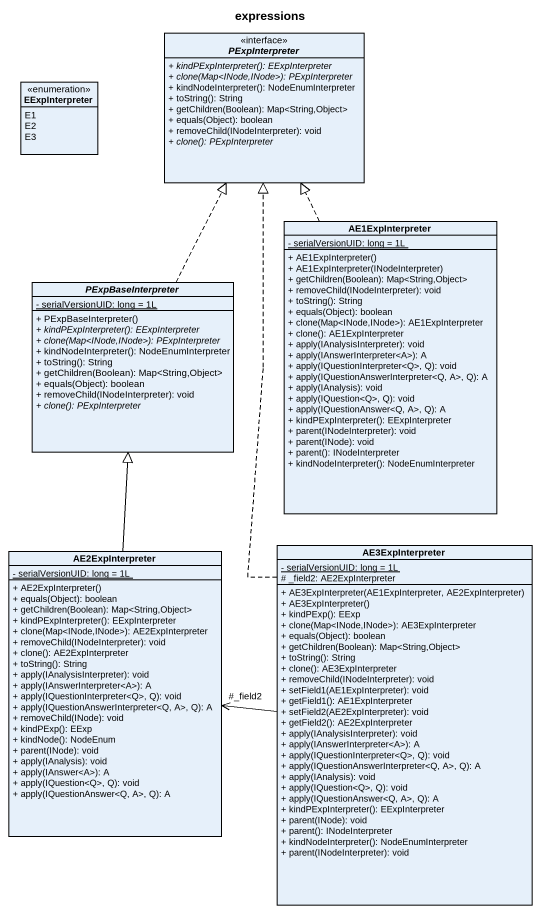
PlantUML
@startuml
title expressions
hide circle
hide empty members
skinparam classAttributeIconSize 0
interface PExpInterpreter <<interface>> {
  {abstract} + kindPExpInterpreter(): EExpInterpreter
  {abstract} + clone(Map<INode,INode>): PExpInterpreter
  + kindNodeInterpreter(): NodeEnumInterpreter
  + toString(): String
  + getChildren(Boolean): Map<String,Object>
  + equals(Object): boolean
  + removeChild(INodeInterpreter): void
  {abstract} + clone(): PExpInterpreter
}
enum EExpInterpreter {
  E1
  E2
  E3
}
class AE1ExpInterpreter {
  {static} - serialVersionUID: long = 1L
  + AE1ExpInterpreter()
  + AE1ExpInterpreter(INodeInterpreter)
  + getChildren(Boolean): Map<String,Object>
  + removeChild(INodeInterpreter): void
  + toString(): String
  + equals(Object): boolean
  + clone(Map<INode,INode>): AE1ExpInterpreter
  + clone(): AE1ExpInterpreter
  + apply(IAnalysisInterpreter): void
  + apply(IAnswerInterpreter<A>): A
  + apply(IQuestionInterpreter<Q>, Q): void
  + apply(IQuestionAnswerInterpreter<Q, A>, Q): A
  + apply(IAnalysis): void
  + apply(IQuestion<Q>, Q): void
  + apply(IQuestionAnswer<Q, A>, Q): A
  + kindPExpInterpreter(): EExpInterpreter
  + parent(INodeInterpreter): void
  + parent(INode): void
  + parent(): INodeInterpreter
  + kindNodeInterpreter(): NodeEnumInterpreter
}
abstract class PExpBaseInterpreter {
  {static} - serialVersionUID: long = 1L
  + PExpBaseInterpreter()
  {abstract} + kindPExpInterpreter(): EExpInterpreter
  {abstract} + clone(Map<INode,INode>): PExpInterpreter
  + kindNodeInterpreter(): NodeEnumInterpreter
  + toString(): String
  + getChildren(Boolean): Map<String,Object>
  + equals(Object): boolean
  + removeChild(INodeInterpreter): void
  {abstract} + clone(): PExpInterpreter
}
class AE2ExpInterpreter {
  {static} - serialVersionUID: long = 1L
  + AE2ExpInterpreter()
  + equals(Object): boolean
  + getChildren(Boolean): Map<String,Object>
  + kindPExpInterpreter(): EExpInterpreter
  + clone(Map<INode,INode>): AE2ExpInterpreter
  + removeChild(INodeInterpreter): void
  + clone(): AE2ExpInterpreter
  + toString(): String
  + apply(IAnalysisInterpreter): void
  + apply(IAnswerInterpreter<A>): A
  + apply(IQuestionInterpreter<Q>, Q): void
  + apply(IQuestionAnswerInterpreter<Q, A>, Q): A
  + removeChild(INode): void
  + kindPExp(): EExp
  + kindNode(): NodeEnum
  + parent(INode): void
  + apply(IAnalysis): void
  + apply(IAnswer<A>): A
  + apply(IQuestion<Q>, Q): void
  + apply(IQuestionAnswer<Q, A>, Q): A
}
class AE3ExpInterpreter {
  {static} - serialVersionUID: long = 1L
  # _field2: AE2ExpInterpreter
  + AE3ExpInterpreter(AE1ExpInterpreter, AE2ExpInterpreter)
  + AE3ExpInterpreter()
  + kindPExp(): EExp
  + clone(Map<INode,INode>): AE3ExpInterpreter
  + equals(Object): boolean
  + getChildren(Boolean): Map<String,Object>
  + toString(): String
  + clone(): AE3ExpInterpreter
  + removeChild(INodeInterpreter): void
  + setField1(AE1ExpInterpreter): void
  + getField1(): AE1ExpInterpreter
  + setField2(AE2ExpInterpreter): void
  + getField2(): AE2ExpInterpreter
  + apply(IAnalysisInterpreter): void
  + apply(IAnswerInterpreter<A>): A
  + apply(IQuestionInterpreter<Q>, Q): void
  + apply(IQuestionAnswerInterpreter<Q, A>, Q): A
  + apply(IAnalysis): void
  + apply(IQuestion<Q>, Q): void
  + apply(IQuestionAnswer<Q, A>, Q): A
  + kindPExpInterpreter(): EExpInterpreter
  + parent(INode): void
  + parent(): INodeInterpreter
  + kindNodeInterpreter(): NodeEnumInterpreter
  + parent(INodeInterpreter): void
}
AE1ExpInterpreter .up.|> PExpInterpreter
PExpBaseInterpreter .up.|> PExpInterpreter
AE2ExpInterpreter -up-|> PExpBaseInterpreter
AE3ExpInterpreter .up.|> PExpInterpreter
AE3ExpInterpreter -left-> "#_field2" AE2ExpInterpreter
@enduml
